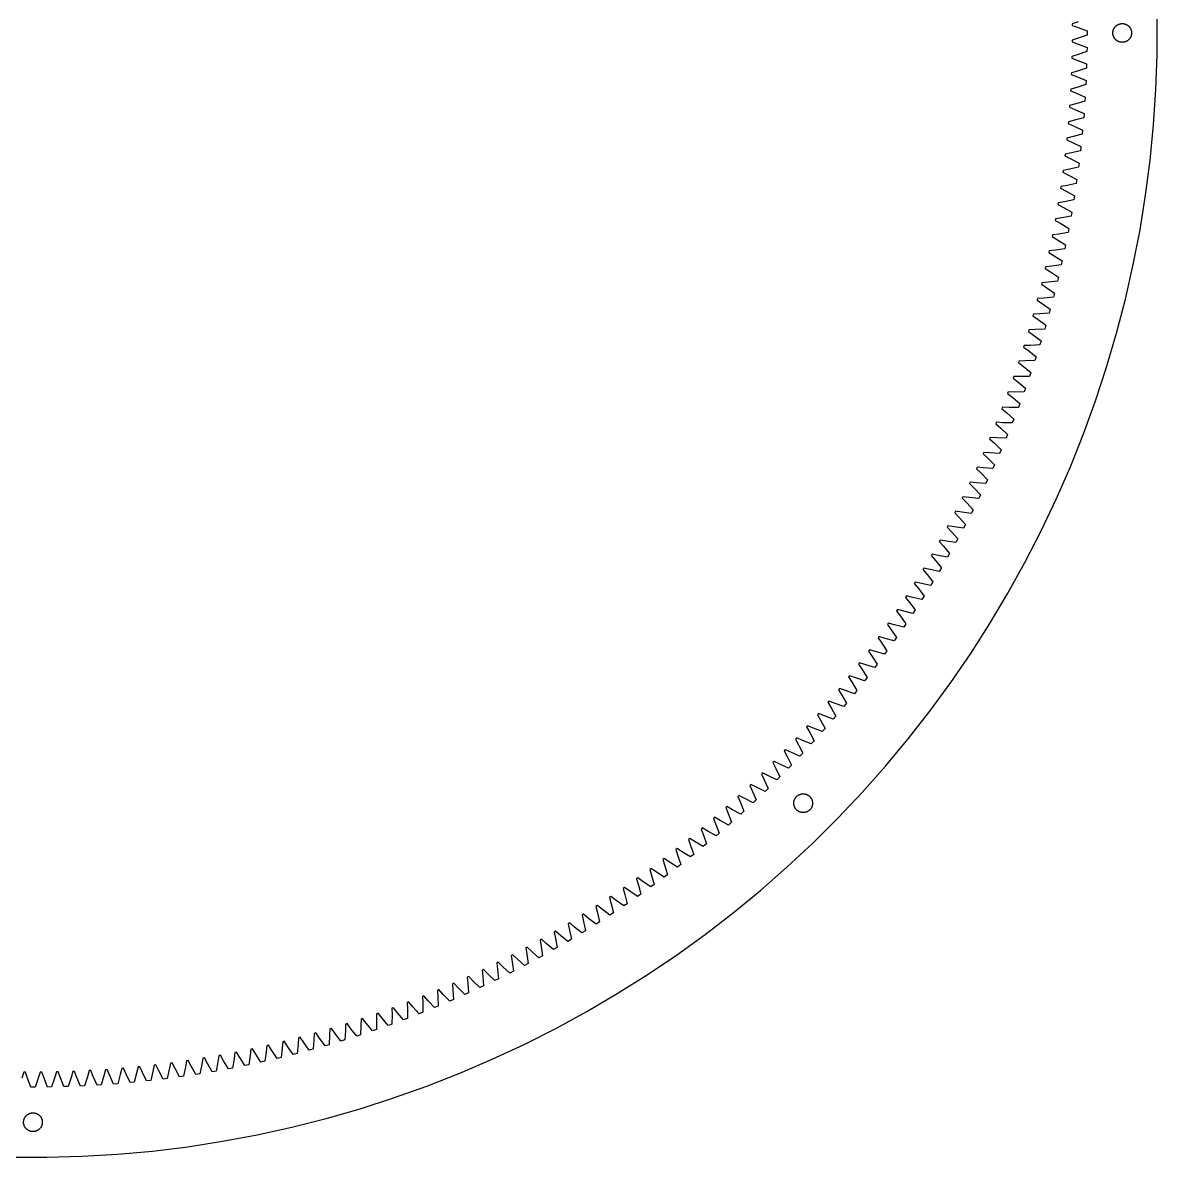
# Model space of a CAD drawing. Header units: metres. Extents: x -240 to 240, y -240 to 240.
# Drawn here: x -2.2 to 240, y -240 to 2.2 of the extents above; entities that cross this region are included whole.
import ezdxf

# ---------------------------------------------------------------- set-up
doc = ezdxf.new("R2010")
doc.units = ezdxf.units.M

msp = doc.modelspace()

# ---------------------------------------------------------------- linework, layer by layer
for p, q in [((239.961, -4.56647), (239.986, 2.97313)), ((221.817, 1.91997), (221.816, 1.56572)), ((221.816, 1.56572), (223.119, 1.12784)), ((223.109, 2.37686), (221.817, 1.91997)), ((223.119, 1.12784), (225.004, 0.439728)), ((225.004, 0.439728), (225.004, -0.439743)), ((230.5, 0), (230.501, 0.06282)), ((230.501, -0.06282), (230.5, 0)), ((230.501, 0.06282), (230.504, 0.12558)), ((230.504, 0.12558), (230.509, 0.188202)), ((230.509, 0.188202), (230.516, 0.250656)), ((230.516, 0.250656), (230.525, 0.312866)), ((230.525, 0.312866), (230.535, 0.374756)), ((230.535, 0.374756), (230.548, 0.436279)), ((230.548, 0.436279), (230.563, 0.497375)), ((230.563, 0.497375), (230.579, 0.557968)), ((230.579, 0.557968), (230.598, 0.618027)), ((230.598, 0.618027), (230.618, 0.677475)), ((230.618, 0.677475), (230.64, 0.736237)), ((230.64, 0.736237), (230.664, 0.794281)), ((230.664, 0.794281), (230.69, 0.851547)), ((230.69, 0.851547), (230.718, 0.907974)), ((230.718, 0.907974), (230.747, 0.963501)), ((230.747, 0.963501), (230.779, 1.01808)), ((230.779, 1.01808), (230.811, 1.07164)), ((230.811, 1.07164), (230.846, 1.12416)), ((230.846, 1.12416), (230.882, 1.17557)), ((230.882, 1.17557), (230.92, 1.2258)), ((230.92, 1.2258), (230.959, 1.27484)), ((230.959, 1.27484), (231, 1.32262)), ((231, 1.32262), (231.042, 1.36908)), ((231.042, 1.36908), (231.086, 1.4142)), ((231.086, 1.4142), (231.131, 1.45793)), ((231.131, 1.45793), (231.177, 1.50021)), ((231.177, 1.50021), (231.225, 1.54102)), ((231.225, 1.54102), (231.274, 1.58031)), ((231.274, 1.58031), (231.324, 1.61803)), ((231.324, 1.61803), (231.376, 1.65416)), ((231.376, 1.65416), (231.428, 1.68864)), ((231.428, 1.68864), (231.482, 1.72148)), ((231.482, 1.72148), (231.536, 1.75261)), ((231.536, 1.75261), (231.592, 1.78201)), ((231.592, 1.78201), (231.648, 1.80965)), ((231.648, 1.80965), (231.706, 1.83549)), ((231.706, 1.83549), (231.764, 1.85954)), ((231.764, 1.85954), (231.823, 1.88176)), ((231.823, 1.88176), (231.882, 1.9021)), ((231.882, 1.9021), (231.942, 1.92058)), ((231.942, 1.92058), (232.003, 1.93716)), ((232.003, 1.93716), (232.064, 1.95183)), ((232.064, 1.95183), (232.125, 1.96457)), ((232.125, 1.96457), (232.187, 1.97537)), ((232.187, 1.97537), (232.249, 1.98422)), ((232.249, 1.98422), (232.312, 1.99112)), ((232.312, 1.99112), (232.374, 1.99605)), ((232.374, 1.99605), (232.437, 1.99901)), ((232.437, 1.99901), (232.5, 2)), ((232.5, 2), (232.563, 1.99901)), ((232.563, 1.99901), (232.626, 1.99605)), ((232.626, 1.99605), (232.688, 1.99112)), ((232.688, 1.99112), (232.751, 1.98422)), ((232.751, 1.98422), (232.813, 1.97537)), ((232.813, 1.97537), (232.875, 1.96457)), ((232.875, 1.96457), (232.936, 1.95183)), ((232.936, 1.95183), (232.997, 1.93716)), ((232.997, 1.93716), (233.058, 1.92058)), ((233.058, 1.92058), (233.118, 1.9021)), ((233.118, 1.9021), (233.177, 1.88176)), ((233.177, 1.88176), (233.236, 1.85954)), ((233.236, 1.85954), (233.294, 1.83549)), ((233.294, 1.83549), (233.352, 1.80965)), ((233.352, 1.80965), (233.408, 1.78201)), ((233.408, 1.78201), (233.464, 1.75261)), ((233.464, 1.75261), (233.518, 1.72148)), ((233.518, 1.72148), (233.572, 1.68864)), ((233.572, 1.68864), (233.624, 1.65416)), ((233.624, 1.65416), (233.676, 1.61803)), ((233.676, 1.61803), (233.726, 1.58031)), ((233.726, 1.58031), (233.775, 1.54102)), ((233.775, 1.54102), (233.823, 1.50021)), ((233.823, 1.50021), (233.869, 1.45793)), ((233.869, 1.45793), (233.914, 1.4142)), ((233.914, 1.4142), (233.958, 1.36908)), ((233.958, 1.36908), (234, 1.32262)), ((234, 1.32262), (234.041, 1.27484)), ((234.041, 1.27484), (234.08, 1.2258)), ((234.08, 1.2258), (234.118, 1.17557)), ((234.118, 1.17557), (234.154, 1.12416)), ((234.154, 1.12416), (234.189, 1.07164)), ((234.189, 1.07164), (234.221, 1.01808)), ((234.221, 1.01808), (234.253, 0.963501)), ((234.253, 0.963501), (234.282, 0.907974)), ((234.282, 0.907974), (234.31, 0.851547)), ((234.31, 0.851547), (234.336, 0.794281)), ((234.336, 0.794281), (234.36, 0.736237)), ((234.36, 0.736237), (234.382, 0.677475)), ((234.382, 0.677475), (234.402, 0.618027)), ((234.402, 0.618027), (234.421, 0.557968)), ((234.421, 0.557968), (234.437, 0.497375)), ((234.437, 0.497375), (234.452, 0.436279)), ((234.452, 0.436279), (234.465, 0.374756)), ((234.465, 0.374756), (234.475, 0.312866)), ((234.475, 0.312866), (234.484, 0.250656)), ((234.484, 0.250656), (234.491, 0.188202)), ((234.491, 0.188202), (234.496, 0.12558)), ((234.496, 0.12558), (234.499, 0.06282)), ((234.499, 0.06282), (234.5, 0)), ((234.5, 0), (234.499, -0.06282)), ((221.806, -1.56923), (221.804, -1.9155)), ((221.804, -1.9155), (223.109, -2.37689)), ((223.119, -1.12785), (221.806, -1.56923)), ((223.109, -2.37689), (224.984, -3.09454)), ((225.004, -0.439743), (223.119, -1.12785)), ((230.504, -0.12558), (230.501, -0.06282)), ((230.509, -0.188202), (230.504, -0.12558)), ((230.516, -0.250656), (230.509, -0.188202)), ((230.525, -0.312866), (230.516, -0.250656)), ((230.535, -0.374756), (230.525, -0.312866)), ((230.548, -0.436279), (230.535, -0.374756)), ((230.563, -0.497375), (230.548, -0.436279)), ((230.579, -0.557968), (230.563, -0.497375)), ((230.598, -0.618027), (230.579, -0.557968)), ((230.618, -0.677475), (230.598, -0.618027)), ((230.64, -0.736237), (230.618, -0.677475)), ((230.664, -0.794281), (230.64, -0.736237)), ((230.69, -0.851547), (230.664, -0.794281)), ((230.718, -0.907974), (230.69, -0.851547)), ((230.747, -0.963501), (230.718, -0.907974)), ((230.779, -1.01808), (230.747, -0.963501)), ((230.811, -1.07164), (230.779, -1.01808)), ((230.846, -1.12416), (230.811, -1.07164)), ((230.882, -1.17557), (230.846, -1.12416)), ((230.92, -1.2258), (230.882, -1.17557)), ((230.959, -1.27484), (230.92, -1.2258)), ((231, -1.32262), (230.959, -1.27484)), ((231.042, -1.36908), (231, -1.32262)), ((231.086, -1.4142), (231.042, -1.36908)), ((231.131, -1.45793), (231.086, -1.4142)), ((231.177, -1.50021), (231.131, -1.45793)), ((231.225, -1.54102), (231.177, -1.50021)), ((231.274, -1.58031), (231.225, -1.54102)), ((231.324, -1.61803), (231.274, -1.58031)), ((231.376, -1.65416), (231.324, -1.61803)), ((231.428, -1.68864), (231.376, -1.65416)), ((231.482, -1.72148), (231.428, -1.68864)), ((231.536, -1.75261), (231.482, -1.72148)), ((231.592, -1.78201), (231.536, -1.75261)), ((231.648, -1.80965), (231.592, -1.78201)), ((231.706, -1.83549), (231.648, -1.80965)), ((231.764, -1.85954), (231.706, -1.83549)), ((231.823, -1.88176), (231.764, -1.85954)), ((231.882, -1.9021), (231.823, -1.88176)), ((231.942, -1.92058), (231.882, -1.9021)), ((232.003, -1.93716), (231.942, -1.92058)), ((232.064, -1.95183), (232.003, -1.93716)), ((232.125, -1.96457), (232.064, -1.95183)), ((232.187, -1.97537), (232.125, -1.96457)), ((232.249, -1.98422), (232.187, -1.97537)), ((232.312, -1.99112), (232.249, -1.98422)), ((232.374, -1.99605), (232.312, -1.99112)), ((232.437, -1.99901), (232.374, -1.99605)), ((232.5, -2), (232.437, -1.99901)), ((232.563, -1.99901), (232.5, -2)), ((232.626, -1.99605), (232.563, -1.99901)), ((232.688, -1.99112), (232.626, -1.99605)), ((232.751, -1.98422), (232.688, -1.99112)), ((232.813, -1.97537), (232.751, -1.98422)), ((232.875, -1.96457), (232.813, -1.97537)), ((232.936, -1.95183), (232.875, -1.96457)), ((232.997, -1.93716), (232.936, -1.95183)), ((233.058, -1.92058), (232.997, -1.93716)), ((233.118, -1.9021), (233.058, -1.92058)), ((233.177, -1.88176), (233.118, -1.9021)), ((233.236, -1.85954), (233.177, -1.88176)), ((233.294, -1.83549), (233.236, -1.85954)), ((233.352, -1.80965), (233.294, -1.83549)), ((233.408, -1.78201), (233.352, -1.80965)), ((233.464, -1.75261), (233.408, -1.78201)), ((233.518, -1.72148), (233.464, -1.75261)), ((233.572, -1.68864), (233.518, -1.72148)), ((233.624, -1.65416), (233.572, -1.68864)), ((233.676, -1.61803), (233.624, -1.65416)), ((233.726, -1.58031), (233.676, -1.61803)), ((233.775, -1.54102), (233.726, -1.58031)), ((233.823, -1.50021), (233.775, -1.54102)), ((233.869, -1.45793), (233.823, -1.50021)), ((233.914, -1.4142), (233.869, -1.45793)), ((233.958, -1.36908), (233.914, -1.4142)), ((234, -1.32262), (233.958, -1.36908)), ((234.041, -1.27484), (234, -1.32262)), ((234.08, -1.2258), (234.041, -1.27484)), ((234.118, -1.17557), (234.08, -1.2258)), ((234.154, -1.12416), (234.118, -1.17557)), ((234.189, -1.07164), (234.154, -1.12416)), ((234.221, -1.01808), (234.189, -1.07164)), ((234.253, -0.963501), (234.221, -1.01808)), ((234.282, -0.907974), (234.253, -0.963501)), ((234.31, -0.851547), (234.282, -0.907974)), ((234.336, -0.794281), (234.31, -0.851547)), ((234.36, -0.736237), (234.336, -0.794281)), ((234.382, -0.677475), (234.36, -0.736237)), ((234.402, -0.618027), (234.382, -0.677475)), ((234.421, -0.557968), (234.402, -0.618027)), ((234.437, -0.497375), (234.421, -0.557968)), ((234.452, -0.436279), (234.437, -0.497375)), ((234.465, -0.374756), (234.452, -0.436279)), ((234.475, -0.312866), (234.465, -0.374756)), ((234.484, -0.250656), (234.475, -0.312866)), ((234.491, -0.188202), (234.484, -0.250656)), ((234.496, -0.12558), (234.491, -0.188202)), ((234.499, -0.06282), (234.496, -0.12558)), ((223.074, -4.63231), (221.768, -5.04842)), ((224.97, -3.97391), (223.074, -4.63231)), ((224.984, -3.09454), (224.97, -3.97391)), ((239.7, -12.1016), (239.961, -4.56647)), ((221.768, -5.04842), (221.756, -5.40245)), ((221.756, -5.40245), (223.044, -5.88103)), ((223.044, -5.88103), (224.907, -6.62804)), ((224.907, -6.62804), (224.88, -7.50708)), ((221.647, -8.53554), (221.635, -8.88158)), ((221.635, -8.88158), (222.924, -9.38373)), ((222.973, -8.13562), (221.647, -8.53554)), ((222.924, -9.38373), (224.775, -10.1599)), ((224.88, -7.50708), (222.973, -8.13562)), ((221.5, -12.0118), (221.477, -12.3653)), ((222.818, -11.6369), (221.5, -12.0118)), ((224.734, -11.0384), (222.818, -11.6369)), ((224.775, -10.1599), (224.734, -11.0384)), ((239.201, -19.6248), (239.7, -12.1016)), ((221.477, -12.3653), (222.749, -12.8841)), ((222.749, -12.8841), (224.588, -13.6893)), ((224.588, -13.6893), (224.533, -14.567)), ((221.269, -15.4934), (221.247, -15.8389)), ((221.247, -15.8389), (222.52, -16.3813)), ((222.608, -15.1354), (221.269, -15.4934)), ((222.52, -16.3813), (224.345, -17.2153)), ((224.533, -14.567), (222.608, -15.1354)), ((221.013, -18.9634), (220.979, -19.3159)), ((220.979, -19.3159), (222.235, -19.8745)), ((222.343, -18.6301), (221.013, -18.9634)), ((224.276, -18.092), (222.343, -18.6301)), ((224.345, -17.2153), (224.276, -18.092)), ((223.965, -21.6126), (222.023, -22.1202)), ((222.235, -19.8745), (224.047, -20.737)), ((224.047, -20.737), (223.965, -21.6126)), ((238.467, -27.1286), (239.201, -19.6248)), ((220.674, -22.436), (220.64, -22.7806)), ((220.64, -22.7806), (221.895, -23.3628)), ((222.023, -22.1202), (220.674, -22.436)), ((221.895, -23.3628), (223.694, -24.2536)), ((220.309, -25.8962), (220.263, -26.2475)), ((220.263, -26.2475), (221.501, -26.8452)), ((221.648, -25.6048), (220.309, -25.8962)), ((223.597, -25.1278), (221.648, -25.6048)), ((223.694, -24.2536), (223.597, -25.1278)), ((223.175, -28.6368), (221.218, -29.0832)), ((221.501, -26.8452), (223.285, -27.7643)), ((223.285, -27.7643), (223.175, -28.6368)), ((237.497, -34.6056), (238.467, -27.1286)), ((219.86, -29.3565), (219.815, -29.6998)), ((219.815, -29.6998), (221.052, -30.3211)), ((221.218, -29.0832), (219.86, -29.3565)), ((221.052, -30.3211), (222.822, -31.2681)), ((222.822, -31.2681), (222.698, -32.1388)), ((219.387, -32.8035), (219.33, -33.1532)), ((219.33, -33.1532), (220.548, -33.7895)), ((220.734, -32.5543), (219.387, -32.8035)), ((220.548, -33.7895), (222.303, -34.7641)), ((222.698, -32.1388), (220.734, -32.5543)), ((218.829, -36.248), (218.774, -36.5898)), ((220.195, -36.0174), (218.829, -36.248)), ((222.166, -35.6328), (220.195, -36.0174)), ((222.303, -34.7641), (222.166, -35.6328)), ((236.293, -42.0485), (237.497, -34.6056)), ((218.774, -36.5898), (219.99, -37.2496)), ((219.99, -37.2496), (221.73, -38.2516)), ((221.73, -38.2516), (221.578, -39.118)), ((218.248, -39.6784), (218.18, -40.0262)), ((218.18, -40.0262), (219.378, -40.7004)), ((219.603, -39.4717), (218.248, -39.6784)), ((219.378, -40.7004), (221.101, -41.7297)), ((221.578, -39.118), (219.603, -39.4717)), ((217.583, -43.1037), (217.517, -43.4436)), ((217.517, -43.4436), (218.712, -44.1413)), ((218.956, -42.9162), (217.583, -43.1037)), ((220.937, -42.5936), (218.956, -42.9162)), ((221.101, -41.7297), (220.937, -42.5936)), ((234.855, -49.4499), (236.293, -42.0485)), ((218.712, -44.1413), (220.419, -45.1974)), ((220.419, -45.1974), (220.24, -46.0586)), ((216.894, -46.5142), (216.816, -46.8596)), ((216.816, -46.8596), (217.992, -47.5712)), ((218.254, -46.3501), (216.894, -46.5142)), ((217.992, -47.5712), (219.682, -48.654)), ((220.24, -46.0586), (218.254, -46.3501)), ((216.122, -49.9168), (216.045, -50.2545)), ((216.045, -50.2545), (217.217, -50.9894)), ((217.499, -49.7726), (216.122, -49.9168)), ((219.49, -49.5123), (217.499, -49.7726)), ((219.682, -48.654), (219.49, -49.5123)), ((233.186, -56.8024), (234.855, -49.4499)), ((216.691, -53.1828), (215.326, -53.304)), ((218.685, -52.9538), (216.691, -53.1828)), ((217.217, -50.9894), (218.89, -52.0987)), ((218.89, -52.0987), (218.685, -52.9538)), ((215.326, -53.304), (215.237, -53.6469)), ((215.237, -53.6469), (216.39, -54.395)), ((216.39, -54.395), (218.045, -55.5304)), ((218.045, -55.5304), (217.826, -56.3823)), ((214.447, -56.6808), (214.36, -57.0158)), ((214.36, -57.0158), (215.509, -57.7872)), ((215.829, -56.5798), (214.447, -56.6808)), ((215.509, -57.7872), (217.146, -58.9485)), ((217.826, -56.3823), (215.829, -56.5798)), ((231.287, -64.099), (233.186, -56.8024)), ((213.545, -60.0413), (213.445, -60.3811)), ((213.445, -60.3811), (214.574, -61.1651)), ((214.913, -59.9629), (213.545, -60.0413)), ((216.914, -59.7968), (214.913, -59.9629)), ((217.146, -58.9485), (216.914, -59.7968)), ((214.574, -61.1651), (216.193, -62.352)), ((216.193, -62.352), (215.948, -63.1965)), ((212.561, -63.3887), (212.463, -63.7209)), ((212.463, -63.7209), (213.587, -64.528)), ((213.945, -63.3313), (212.561, -63.3887)), ((213.587, -64.528), (215.187, -65.7401)), ((215.948, -63.1965), (213.945, -63.3313)), ((229.159, -71.3323), (231.287, -64.099)), ((211.554, -66.7193), (211.443, -67.0558)), ((211.443, -67.0558), (212.547, -67.8749)), ((212.924, -66.6839), (211.554, -66.7193)), ((214.928, -66.5807), (212.924, -66.6839)), ((215.187, -65.7401), (214.928, -66.5807)), ((210.465, -70.0341), (210.357, -70.3631)), ((211.85, -70.0202), (210.465, -70.0341)), ((213.856, -69.9484), (211.85, -70.0202)), ((212.547, -67.8749), (214.128, -69.112)), ((214.128, -69.112), (213.856, -69.9484)), ((210.357, -70.3631), (211.455, -71.205)), ((211.455, -71.205), (213.016, -72.4668)), ((213.016, -72.4668), (212.731, -73.2989)), ((226.806, -78.4951), (229.159, -71.3323)), ((209.354, -73.3314), (209.233, -73.6643)), ((209.233, -73.6643), (210.31, -74.5177)), ((210.724, -73.3391), (209.354, -73.3314)), ((210.31, -74.5177), (211.851, -75.8038)), ((212.731, -73.2989), (210.724, -73.3391)), ((208.161, -76.6104), (208.043, -76.9358)), ((208.043, -76.9358), (209.114, -77.8119)), ((209.546, -76.64), (208.161, -76.6104)), ((211.553, -76.6313), (209.546, -76.64)), ((211.851, -75.8038), (211.553, -76.6313)), ((206.947, -79.8712), (206.816, -80.2001)), ((208.317, -79.922), (206.947, -79.8712)), ((209.114, -77.8119), (210.635, -79.1221)), ((210.635, -79.1221), (210.324, -79.9448)), ((224.228, -85.5805), (226.806, -78.4951)), ((206.816, -80.2001), (207.866, -81.0869)), ((207.866, -81.0869), (209.366, -82.4208)), ((210.324, -79.9448), (208.317, -79.922)), ((205.652, -83.1111), (205.523, -83.4326)), ((205.523, -83.4326), (206.567, -84.3419)), ((207.036, -83.1842), (205.652, -83.1111)), ((206.567, -84.3419), (208.045, -85.6992)), ((209.042, -83.2385), (207.036, -83.1842)), ((209.366, -82.4208), (209.042, -83.2385)), ((204.336, -86.3322), (204.195, -86.6568)), ((204.195, -86.6568), (205.216, -87.5761)), ((205.703, -86.4259), (204.336, -86.3322)), ((207.709, -86.5117), (205.703, -86.4259)), ((208.045, -85.6992), (207.709, -86.5117)), ((221.43, -92.5815), (224.228, -85.5805)), ((202.94, -89.5298), (202.801, -89.8471)), ((204.32, -89.6463), (202.94, -89.5298)), ((205.216, -87.5761), (206.674, -88.9565)), ((206.674, -88.9565), (206.324, -89.7636)), ((202.801, -89.8471), (203.815, -90.7887)), ((203.815, -90.7887), (205.251, -92.1918)), ((206.324, -89.7636), (204.32, -89.6463)), ((201.524, -92.7079), (201.372, -93.028)), ((201.372, -93.028), (202.364, -93.9789)), ((202.887, -92.8445), (201.524, -92.7079)), ((202.364, -93.9789), (203.777, -95.4044)), ((204.889, -92.9933), (202.887, -92.8445)), ((205.251, -92.1918), (204.889, -92.9933)), ((218.412, -99.4911), (221.43, -92.5815)), ((200.028, -95.8601), (199.879, -96.1729)), ((199.879, -96.1729), (200.863, -97.1459)), ((201.404, -96.0199), (200.028, -95.8601)), ((203.403, -96.2001), (201.404, -96.0199)), ((203.777, -95.4044), (203.403, -96.2001)), ((198.512, -98.9922), (198.35, -99.3073)), ((199.871, -99.1716), (198.512, -98.9922)), ((201.867, -99.3832), (199.871, -99.1716)), ((200.863, -97.1459), (202.254, -98.5934)), ((202.254, -98.5934), (201.867, -99.3832)), ((198.35, -99.3073), (199.312, -100.289)), ((199.312, -100.289), (200.68, -101.758)), ((215.179, -106.302), (218.412, -99.4911)), ((196.918, -102.096), (196.76, -102.404)), ((196.76, -102.404), (197.713, -103.407)), ((198.288, -102.299), (196.918, -102.096)), ((197.713, -103.407), (199.057, -104.898)), ((200.281, -102.542), (198.288, -102.299)), ((200.68, -101.758), (200.281, -102.542)), ((195.305, -105.179), (195.133, -105.489)), ((195.133, -105.489), (196.064, -106.5)), ((196.657, -105.401), (195.305, -105.179)), ((196.064, -106.5), (197.385, -108.011)), ((198.645, -105.675), (196.657, -105.401)), ((199.057, -104.898), (198.645, -105.675)), ((211.734, -113.009), (215.179, -106.302)), ((193.614, -108.231), (193.446, -108.534)), ((193.446, -108.534), (194.367, -109.567)), ((194.977, -108.477), (193.614, -108.231)), ((196.961, -108.782), (194.977, -108.477)), ((197.385, -108.011), (196.961, -108.782)), ((191.905, -111.262), (191.723, -111.566)), ((193.249, -111.526), (191.905, -111.262)), ((194.367, -109.567), (195.664, -111.098)), ((195.664, -111.098), (195.228, -111.862)), ((191.723, -111.566), (192.622, -112.606)), ((192.622, -112.606), (193.895, -114.158)), ((195.228, -111.862), (193.249, -111.526)), ((208.08, -119.604), (211.734, -113.009)), ((190.119, -114.259), (189.941, -114.556)), ((189.941, -114.556), (190.829, -115.618)), ((191.474, -114.548), (190.119, -114.259)), ((190.829, -115.618), (192.078, -117.19)), ((193.447, -114.915), (191.474, -114.548)), ((193.895, -114.158), (193.447, -114.915)), ((188.315, -117.235), (188.124, -117.533)), ((188.124, -117.533), (188.99, -118.601)), ((189.651, -117.541), (188.315, -117.235)), ((188.99, -118.601), (190.213, -120.192)), ((191.618, -117.939), (189.651, -117.541)), ((192.078, -117.19), (191.618, -117.939)), ((186.436, -120.174), (186.249, -120.466)), ((186.249, -120.466), (187.104, -121.555)), ((187.781, -120.505), (186.436, -120.174)), ((189.742, -120.935), (187.781, -120.505)), ((190.213, -120.192), (189.742, -120.935)), ((204.22, -126.081), (208.08, -119.604)), ((184.54, -123.092), (184.34, -123.384)), ((184.34, -123.384), (185.171, -124.479)), ((185.865, -123.44), (184.54, -123.092)), ((187.819, -123.9), (185.865, -123.44)), ((187.104, -121.555), (188.302, -123.165)), ((188.302, -123.165), (187.819, -123.9)), ((185.171, -124.479), (186.344, -126.108)), ((182.569, -125.971), (182.374, -126.257)), ((182.374, -126.257), (183.193, -127.372)), ((183.903, -126.344), (182.569, -125.971)), ((183.193, -127.372), (184.34, -129.019)), ((185.85, -126.835), (183.903, -126.344)), ((186.344, -126.108), (185.85, -126.835)), ((200.159, -132.433), (204.22, -126.081)), ((180.582, -128.828), (180.373, -129.113)), ((180.373, -129.113), (181.17, -130.234)), ((181.896, -129.217), (180.582, -128.828)), ((181.17, -130.234), (182.291, -131.899)), ((183.835, -129.739), (181.896, -129.217)), ((184.34, -129.019), (183.835, -129.739)), ((178.522, -131.644), (178.318, -131.923)), ((178.318, -131.923), (179.102, -133.063)), ((179.844, -132.058), (178.522, -131.644)), ((179.102, -133.063), (180.197, -134.746)), ((181.774, -132.61), (179.844, -132.058)), ((182.291, -131.899), (181.774, -132.61)), ((195.901, -138.655), (200.159, -132.433)), ((176.447, -134.436), (176.229, -134.715)), ((176.229, -134.715), (176.99, -135.86)), ((177.748, -134.867), (176.447, -134.436)), ((179.669, -135.449), (177.748, -134.867)), ((180.197, -134.746), (179.669, -135.449)), ((174.299, -137.186), (174.086, -137.459)), ((174.086, -137.459), (174.834, -138.623)), ((175.607, -137.642), (174.299, -137.186)), ((177.519, -138.254), (175.607, -137.642)), ((176.99, -135.86), (178.058, -137.559)), ((178.058, -137.559), (177.519, -138.254)), ((172.137, -139.912), (171.91, -140.184)), ((171.91, -140.184), (172.635, -141.352)), ((173.424, -140.384), (172.137, -139.912)), ((175.325, -141.026), (173.424, -140.384)), ((174.834, -138.623), (175.875, -140.339)), ((175.875, -140.339), (175.325, -141.026)), ((191.449, -144.74), (195.901, -138.655)), ((169.904, -142.593), (169.682, -142.859)), ((169.682, -142.859), (170.393, -144.047)), ((171.197, -143.09), (169.904, -142.593)), ((172.635, -141.352), (173.649, -143.084)), ((167.657, -145.25), (167.422, -145.515)), ((168.928, -145.762), (167.657, -145.25)), ((170.393, -144.047), (171.38, -145.794)), ((173.089, -143.762), (171.197, -143.09)), ((173.649, -143.084), (173.089, -143.762)), ((186.808, -150.682), (191.449, -144.74)), ((167.422, -145.515), (168.11, -146.705)), ((168.11, -146.705), (169.069, -148.468)), ((170.809, -146.463), (168.928, -145.762)), ((171.38, -145.794), (170.809, -146.463)), ((165.341, -147.86), (165.111, -148.119)), ((165.111, -148.119), (165.785, -149.328)), ((166.618, -148.397), (165.341, -147.86)), ((165.785, -149.328), (166.716, -151.106)), ((168.488, -149.128), (166.618, -148.397)), ((169.069, -148.468), (168.488, -149.128)), ((163.012, -150.445), (162.769, -150.702)), ((162.769, -150.702), (163.419, -151.913)), ((164.267, -150.996), (163.012, -150.445)), ((163.419, -151.913), (164.322, -153.706)), ((166.124, -151.756), (164.267, -150.996)), ((166.716, -151.106), (166.124, -151.756)), ((181.983, -156.476), (186.808, -150.682)), ((160.615, -152.98), (160.377, -153.232)), ((160.377, -153.232), (161.012, -154.461)), ((161.875, -153.558), (160.615, -152.98)), ((161.012, -154.461), (161.888, -156.268)), ((163.72, -154.347), (161.875, -153.558)), ((164.322, -153.706), (163.72, -154.347)), ((158.206, -155.491), (157.955, -155.74)), ((157.955, -155.74), (158.566, -156.971)), ((159.443, -156.081), (158.206, -155.491)), ((158.566, -156.971), (159.413, -158.791)), ((161.276, -156.899), (159.443, -156.081)), ((161.888, -156.268), (161.276, -156.899)), ((176.978, -162.115), (181.983, -156.476)), ((155.731, -157.95), (155.485, -158.194)), ((155.485, -158.194), (156.081, -159.443)), ((156.971, -158.566), (155.731, -157.95)), ((156.081, -159.443), (156.899, -161.276)), ((158.791, -159.413), (156.971, -158.566)), ((159.413, -158.791), (158.791, -159.413)), ((153.244, -160.383), (152.985, -160.625)), ((152.985, -160.625), (153.558, -161.875)), ((154.461, -161.012), (153.244, -160.383)), ((153.558, -161.875), (154.347, -163.72)), ((156.268, -161.888), (154.461, -161.012)), ((156.899, -161.276), (156.268, -161.888)), ((171.798, -167.594), (176.978, -162.115)), ((150.692, -162.764), (150.439, -163)), ((150.439, -163), (150.996, -164.267)), ((151.913, -163.419), (150.692, -162.764)), ((150.996, -164.267), (151.756, -166.124)), ((153.706, -164.322), (151.913, -163.419)), ((154.347, -163.72), (153.706, -164.322)), ((162.402, -164.402), (162.403, -164.34)), ((162.403, -164.465), (162.402, -164.402)), ((162.403, -164.34), (162.406, -164.277)), ((162.406, -164.528), (162.403, -164.465)), ((162.406, -164.277), (162.411, -164.214)), ((162.411, -164.591), (162.406, -164.528)), ((162.411, -164.214), (162.418, -164.152)), ((162.418, -164.653), (162.411, -164.591)), ((162.418, -164.152), (162.427, -164.089)), ((162.427, -164.715), (162.418, -164.653)), ((162.427, -164.089), (162.438, -164.028)), ((162.438, -164.028), (162.451, -163.966)), ((162.451, -163.966), (162.465, -163.905)), ((162.465, -163.905), (162.482, -163.844)), ((162.482, -163.844), (162.5, -163.784)), ((162.5, -163.784), (162.521, -163.725)), ((162.521, -163.725), (162.543, -163.666)), ((162.543, -163.666), (162.567, -163.608)), ((162.567, -163.608), (162.593, -163.551)), ((162.593, -163.551), (162.62, -163.494)), ((162.62, -163.494), (162.65, -163.439)), ((162.65, -163.439), (162.681, -163.384)), ((162.681, -163.384), (162.714, -163.331)), ((162.714, -163.331), (162.748, -163.278)), ((162.748, -163.278), (162.784, -163.227)), ((162.784, -163.227), (162.822, -163.177)), ((162.822, -163.177), (162.861, -163.127)), ((162.861, -163.127), (162.902, -163.08)), ((162.902, -163.08), (162.944, -163.033)), ((162.944, -163.033), (162.988, -162.988)), ((162.988, -162.988), (163.033, -162.944)), ((163.033, -162.944), (163.08, -162.902)), ((163.08, -162.902), (163.127, -162.861)), ((163.127, -162.861), (163.177, -162.822)), ((163.177, -162.822), (163.227, -162.784)), ((163.227, -162.784), (163.278, -162.748)), ((163.278, -162.748), (163.331, -162.714)), ((163.331, -162.714), (163.384, -162.681)), ((163.384, -162.681), (163.439, -162.65)), ((163.439, -162.65), (163.494, -162.62)), ((163.494, -162.62), (163.551, -162.593)), ((163.551, -162.593), (163.608, -162.567)), ((163.608, -162.567), (163.666, -162.543)), ((163.666, -162.543), (163.725, -162.521)), ((163.725, -162.521), (163.784, -162.5)), ((163.784, -162.5), (163.844, -162.482)), ((163.844, -162.482), (163.905, -162.465)), ((163.905, -162.465), (163.966, -162.451)), ((163.966, -162.451), (164.028, -162.438)), ((164.028, -162.438), (164.089, -162.427)), ((164.089, -162.427), (164.152, -162.418)), ((164.152, -162.418), (164.214, -162.411)), ((164.214, -162.411), (164.277, -162.406)), ((164.277, -162.406), (164.34, -162.403)), ((164.34, -162.403), (164.402, -162.402)), ((164.402, -162.402), (164.465, -162.403)), ((164.465, -162.403), (164.528, -162.406)), ((164.528, -162.406), (164.591, -162.411)), ((164.591, -162.411), (164.653, -162.418)), ((164.653, -162.418), (164.715, -162.427)), ((164.715, -162.427), (164.777, -162.438)), ((164.777, -162.438), (164.839, -162.451)), ((164.839, -162.451), (164.9, -162.465)), ((164.9, -162.465), (164.96, -162.482)), ((164.96, -162.482), (165.02, -162.5)), ((165.02, -162.5), (165.08, -162.521)), ((165.08, -162.521), (165.139, -162.543)), ((165.139, -162.543), (165.197, -162.567)), ((165.197, -162.567), (165.254, -162.593)), ((165.254, -162.593), (165.31, -162.62)), ((165.31, -162.62), (165.366, -162.65)), ((165.366, -162.65), (165.42, -162.681)), ((165.42, -162.681), (165.474, -162.714)), ((165.474, -162.714), (165.526, -162.748)), ((165.526, -162.748), (165.578, -162.784)), ((165.578, -162.784), (165.628, -162.822)), ((165.628, -162.822), (165.677, -162.861)), ((165.677, -162.861), (165.725, -162.902)), ((165.725, -162.902), (165.771, -162.944)), ((165.771, -162.944), (165.817, -162.988)), ((165.817, -162.988), (165.86, -163.033)), ((165.86, -163.033), (165.903, -163.08)), ((165.903, -163.08), (165.943, -163.127)), ((165.943, -163.127), (165.983, -163.177)), ((165.983, -163.177), (166.02, -163.227)), ((166.02, -163.227), (166.056, -163.278)), ((166.056, -163.278), (166.091, -163.331)), ((166.091, -163.331), (166.124, -163.384)), ((166.124, -163.384), (166.155, -163.439)), ((166.155, -163.439), (166.184, -163.494)), ((166.184, -163.494), (166.212, -163.551)), ((166.212, -163.551), (166.238, -163.608)), ((166.238, -163.608), (166.262, -163.666)), ((166.262, -163.666), (166.284, -163.725)), ((166.284, -163.725), (166.304, -163.784)), ((166.304, -163.784), (166.323, -163.844)), ((166.323, -163.844), (166.339, -163.905)), ((166.339, -163.905), (166.354, -163.966)), ((166.354, -163.966), (166.367, -164.028)), ((166.367, -164.028), (166.378, -164.089)), ((166.378, -164.089), (166.387, -164.152)), ((166.387, -164.653), (166.378, -164.715)), ((166.387, -164.152), (166.393, -164.214)), ((166.393, -164.591), (166.387, -164.653)), ((166.393, -164.214), (166.398, -164.277)), ((166.398, -164.528), (166.393, -164.591)), ((166.398, -164.277), (166.401, -164.34)), ((166.401, -164.465), (166.398, -164.528)), ((166.401, -164.34), (166.402, -164.402)), ((166.402, -164.402), (166.401, -164.465)), ((148.131, -165.118), (147.864, -165.351)), ((147.864, -165.351), (148.397, -166.618)), ((149.328, -165.785), (148.131, -165.118)), ((148.397, -166.618), (149.128, -168.488)), ((151.106, -166.716), (149.328, -165.785)), ((151.756, -166.124), (151.106, -166.716)), ((162.438, -164.777), (162.427, -164.715)), ((162.451, -164.839), (162.438, -164.777)), ((162.465, -164.9), (162.451, -164.839)), ((162.482, -164.96), (162.465, -164.9)), ((162.5, -165.02), (162.482, -164.96)), ((162.521, -165.08), (162.5, -165.02)), ((162.543, -165.139), (162.521, -165.08)), ((162.567, -165.197), (162.543, -165.139)), ((162.593, -165.254), (162.567, -165.197)), ((162.62, -165.31), (162.593, -165.254)), ((162.65, -165.366), (162.62, -165.31)), ((162.681, -165.42), (162.65, -165.366)), ((162.714, -165.474), (162.681, -165.42)), ((162.748, -165.526), (162.714, -165.474)), ((162.784, -165.578), (162.748, -165.526)), ((162.822, -165.628), (162.784, -165.578)), ((162.861, -165.677), (162.822, -165.628)), ((162.902, -165.725), (162.861, -165.677)), ((162.944, -165.771), (162.902, -165.725)), ((162.988, -165.817), (162.944, -165.771)), ((163.033, -165.86), (162.988, -165.817)), ((163.08, -165.903), (163.033, -165.86)), ((163.127, -165.943), (163.08, -165.903)), ((163.177, -165.983), (163.127, -165.943)), ((163.227, -166.02), (163.177, -165.983)), ((163.278, -166.056), (163.227, -166.02)), ((163.331, -166.091), (163.278, -166.056)), ((163.384, -166.124), (163.331, -166.091)), ((163.439, -166.155), (163.384, -166.124)), ((163.494, -166.184), (163.439, -166.155)), ((163.551, -166.212), (163.494, -166.184)), ((163.608, -166.238), (163.551, -166.212)), ((163.666, -166.262), (163.608, -166.238)), ((163.725, -166.284), (163.666, -166.262)), ((163.784, -166.304), (163.725, -166.284)), ((163.844, -166.323), (163.784, -166.304)), ((163.905, -166.339), (163.844, -166.323)), ((163.966, -166.354), (163.905, -166.339)), ((164.028, -166.367), (163.966, -166.354)), ((164.089, -166.378), (164.028, -166.367)), ((164.152, -166.387), (164.089, -166.378)), ((164.214, -166.393), (164.152, -166.387)), ((164.277, -166.398), (164.214, -166.393)), ((164.34, -166.401), (164.277, -166.398)), ((164.402, -166.402), (164.34, -166.401)), ((164.465, -166.401), (164.402, -166.402)), ((164.528, -166.398), (164.465, -166.401)), ((164.591, -166.393), (164.528, -166.398)), ((164.653, -166.387), (164.591, -166.393)), ((164.715, -166.378), (164.653, -166.387)), ((164.777, -166.367), (164.715, -166.378)), ((164.839, -166.354), (164.777, -166.367)), ((164.9, -166.339), (164.839, -166.354)), ((164.96, -166.323), (164.9, -166.339)), ((165.02, -166.304), (164.96, -166.323)), ((165.08, -166.284), (165.02, -166.304)), ((165.139, -166.262), (165.08, -166.284)), ((165.197, -166.238), (165.139, -166.262)), ((165.254, -166.212), (165.197, -166.238)), ((165.31, -166.184), (165.254, -166.212)), ((165.366, -166.155), (165.31, -166.184)), ((165.42, -166.124), (165.366, -166.155)), ((165.474, -166.091), (165.42, -166.124)), ((165.526, -166.056), (165.474, -166.091)), ((165.578, -166.02), (165.526, -166.056)), ((165.628, -165.983), (165.578, -166.02)), ((165.677, -165.943), (165.628, -165.983)), ((165.725, -165.903), (165.677, -165.943)), ((165.771, -165.86), (165.725, -165.903)), ((165.817, -165.817), (165.771, -165.86)), ((165.86, -165.771), (165.817, -165.817)), ((165.903, -165.725), (165.86, -165.771)), ((165.943, -165.677), (165.903, -165.725)), ((165.983, -165.628), (165.943, -165.677)), ((166.02, -165.578), (165.983, -165.628)), ((166.056, -165.526), (166.02, -165.578)), ((166.091, -165.474), (166.056, -165.526)), ((166.124, -165.42), (166.091, -165.474)), ((166.155, -165.366), (166.124, -165.42)), ((166.184, -165.31), (166.155, -165.366)), ((166.212, -165.254), (166.184, -165.31)), ((166.238, -165.197), (166.212, -165.254)), ((166.262, -165.139), (166.238, -165.197)), ((166.284, -165.08), (166.262, -165.139)), ((166.304, -165.02), (166.284, -165.08)), ((166.323, -164.96), (166.304, -165.02)), ((166.339, -164.9), (166.323, -164.96)), ((166.354, -164.839), (166.339, -164.9)), ((166.367, -164.777), (166.354, -164.839)), ((166.378, -164.715), (166.367, -164.777)), ((145.506, -167.417), (145.245, -167.645)), ((145.245, -167.645), (145.762, -168.928)), ((146.705, -168.11), (145.506, -167.417)), ((145.762, -168.928), (146.463, -170.809)), ((148.468, -169.069), (146.705, -168.11)), ((149.128, -168.488), (148.468, -169.069)), ((166.449, -172.907), (171.798, -167.594)), ((140.175, -171.904), (139.908, -172.124)), ((141.352, -172.635), (140.175, -171.904)), ((142.871, -169.689), (142.597, -169.914)), ((142.597, -169.914), (143.09, -171.197)), ((144.047, -170.393), (142.871, -169.689)), ((143.09, -171.197), (143.762, -173.089)), ((145.794, -171.38), (144.047, -170.393)), ((146.463, -170.809), (145.794, -171.38)), ((137.47, -174.093), (137.19, -174.309)), ((137.19, -174.309), (137.642, -175.607)), ((138.623, -174.834), (137.47, -174.093)), ((139.908, -172.124), (140.384, -173.424)), ((140.384, -173.424), (141.026, -175.325)), ((143.084, -173.649), (141.352, -172.635)), ((143.762, -173.089), (143.084, -173.649)), ((160.936, -178.05), (166.449, -172.907)), ((134.706, -176.223), (134.432, -176.434)), ((134.432, -176.434), (134.867, -177.748)), ((135.86, -176.99), (134.706, -176.223)), ((137.642, -175.607), (138.254, -177.519)), ((140.339, -175.875), (138.623, -174.834)), ((141.026, -175.325), (140.339, -175.875)), ((131.934, -178.325), (131.647, -178.533)), ((131.647, -178.533), (132.058, -179.844)), ((133.063, -179.102), (131.934, -178.325)), ((134.746, -180.197), (133.063, -179.102)), ((134.867, -177.748), (135.449, -179.669)), ((137.559, -178.058), (135.86, -176.99)), ((138.254, -177.519), (137.559, -178.058)), ((155.264, -183.018), (160.936, -178.05)), ((129.105, -180.367), (128.824, -180.57)), ((128.824, -180.57), (129.217, -181.896)), ((130.234, -181.17), (129.105, -180.367)), ((131.899, -182.291), (130.234, -181.17)), ((132.058, -179.844), (132.61, -181.774)), ((135.449, -179.669), (134.746, -180.197)), ((126.268, -182.382), (125.974, -182.58)), ((125.974, -182.58), (126.344, -183.903)), ((127.372, -183.193), (126.268, -182.382)), ((126.344, -183.903), (126.835, -185.85)), ((129.019, -184.34), (127.372, -183.193)), ((129.739, -183.834), (129.019, -184.34)), ((129.217, -181.896), (129.739, -183.834)), ((132.61, -181.774), (131.899, -182.291)), ((149.439, -187.804), (155.264, -183.018)), ((120.477, -186.258), (120.177, -186.447)), ((120.177, -186.447), (120.505, -187.781)), ((121.555, -187.104), (120.477, -186.258)), ((123.375, -184.333), (123.088, -184.527)), ((123.088, -184.527), (123.44, -185.865)), ((124.479, -185.171), (123.375, -184.333)), ((123.44, -185.865), (123.9, -187.819)), ((126.108, -186.344), (124.479, -185.171)), ((126.835, -185.85), (126.108, -186.344)), ((117.524, -188.118), (117.231, -188.302)), ((117.231, -188.302), (117.541, -189.651)), ((118.601, -188.99), (117.524, -188.118)), ((120.505, -187.781), (120.935, -189.742)), ((123.165, -188.302), (121.555, -187.104)), ((123.9, -187.819), (123.165, -188.302)), ((143.466, -192.406), (149.439, -187.804)), ((114.567, -189.95), (114.261, -190.129)), ((114.261, -190.129), (114.548, -191.474)), ((115.618, -190.829), (114.567, -189.95)), ((117.19, -192.078), (115.618, -190.829)), ((117.541, -189.651), (117.939, -191.618)), ((120.192, -190.213), (118.601, -188.99)), ((120.935, -189.742), (120.192, -190.213)), ((108.544, -193.455), (108.233, -193.625)), ((108.233, -193.625), (108.477, -194.977)), ((109.566, -194.367), (108.544, -193.455)), ((111.558, -191.716), (111.259, -191.892)), ((111.259, -191.892), (111.526, -193.249)), ((111.526, -193.249), (111.862, -195.228)), ((112.606, -192.622), (111.558, -191.716)), ((114.158, -193.895), (112.606, -192.622)), ((114.915, -193.447), (114.158, -193.895)), ((114.548, -191.474), (114.915, -193.447)), ((117.939, -191.618), (117.19, -192.078)), ((137.351, -196.817), (143.466, -192.406)), ((105.481, -195.126), (105.177, -195.292)), ((105.177, -195.292), (105.401, -196.657)), ((106.5, -196.064), (105.481, -195.126)), ((108.011, -197.385), (106.5, -196.064)), ((108.477, -194.977), (108.782, -196.961)), ((111.098, -195.664), (109.566, -194.367)), ((111.862, -195.228), (111.098, -195.664)), ((99.2994, -198.343), (98.9904, -198.499)), ((98.9904, -198.499), (99.1716, -199.871)), ((100.289, -199.312), (99.2994, -198.343)), ((102.414, -196.769), (102.097, -196.929)), ((102.097, -196.929), (102.299, -198.288)), ((102.299, -198.288), (102.542, -200.281)), ((103.407, -197.713), (102.414, -196.769)), ((104.898, -199.057), (103.407, -197.713)), ((105.401, -196.657), (105.675, -198.645)), ((108.782, -196.961), (108.011, -197.385)), ((131.102, -201.034), (137.351, -196.817)), ((96.1824, -199.889), (95.8614, -200.038)), ((95.8614, -200.038), (96.0199, -201.404)), ((97.1459, -200.863), (96.1824, -199.889)), ((98.5934, -202.254), (97.1459, -200.863)), ((99.1716, -199.871), (99.3832, -201.867)), ((101.758, -200.68), (100.289, -199.312)), ((102.542, -200.281), (101.758, -200.68)), ((105.675, -198.645), (104.898, -199.057)), ((89.8563, -202.811), (89.5307, -202.951)), ((89.5307, -202.951), (89.6463, -204.32)), ((90.7887, -203.815), (89.8563, -202.811)), ((93.0203, -201.364), (92.7066, -201.51)), ((92.7066, -201.51), (92.8446, -202.887)), ((92.8446, -202.887), (92.9933, -204.889)), ((93.9789, -202.364), (93.0203, -201.364)), ((95.4043, -203.777), (93.9789, -202.364)), ((96.2001, -203.403), (95.4043, -203.777)), ((96.0199, -201.404), (96.2001, -203.403)), ((99.3832, -201.867), (98.5934, -202.254)), ((124.722, -205.053), (131.102, -201.034)), ((83.4415, -205.534), (83.1117, -205.663)), ((83.1117, -205.663), (83.1842, -207.036)), ((84.3419, -206.567), (83.4415, -205.534)), ((86.6494, -204.186), (86.3312, -204.323)), ((86.3312, -204.323), (86.4259, -205.703)), ((86.4259, -205.703), (86.5117, -207.709)), ((87.5761, -205.216), (86.6494, -204.186)), ((88.9565, -206.674), (87.5761, -205.216)), ((89.6463, -204.32), (89.7636, -206.324)), ((92.1918, -205.251), (90.7887, -203.815)), ((92.9933, -204.889), (92.1918, -205.251)), ((118.22, -208.869), (124.722, -205.053)), ((76.9444, -208.053), (76.6107, -208.172)), ((76.6107, -208.172), (76.64, -209.546)), ((77.8119, -209.114), (76.9444, -208.053)), ((80.1931, -206.807), (79.8707, -206.934)), ((79.8707, -206.934), (79.922, -208.317)), ((81.0869, -207.866), (80.1931, -206.807)), ((82.4208, -209.366), (81.0869, -207.866)), ((83.1842, -207.036), (83.2385, -209.042)), ((85.6992, -208.045), (84.3419, -206.567)), ((86.5117, -207.709), (85.6992, -208.045)), ((89.7636, -206.324), (88.9565, -206.674)), ((70.034, -210.476), (70.0202, -211.85)), ((70.3713, -210.367), (70.034, -210.476)), ((71.205, -211.455), (70.3713, -210.367)), ((73.6575, -209.224), (73.3313, -209.34)), ((73.3313, -209.34), (73.3391, -210.724)), ((74.5176, -210.31), (73.6575, -209.224)), ((75.8038, -211.851), (74.5176, -210.31)), ((76.64, -209.546), (76.6313, -211.553)), ((79.1221, -210.635), (77.8119, -209.114)), ((79.9447, -210.324), (79.1221, -210.635)), ((79.922, -208.317), (79.9447, -210.324)), ((83.2385, -209.042), (82.4208, -209.366)), ((111.601, -212.48), (118.22, -208.869)), ((63.3883, -212.572), (63.3312, -213.945)), ((63.7288, -212.474), (63.3883, -212.572)), ((64.528, -213.587), (63.7288, -212.474)), ((66.6839, -212.924), (66.5807, -214.928)), ((66.7196, -211.541), (66.6839, -212.924)), ((67.0493, -211.435), (66.7196, -211.541)), ((67.8749, -212.547), (67.0493, -211.435)), ((69.112, -214.128), (67.8749, -212.547)), ((70.0202, -211.85), (69.9484, -213.856)), ((72.4668, -213.016), (71.205, -211.455)), ((73.2989, -212.731), (72.4668, -213.016)), ((73.3391, -210.724), (73.2989, -212.731)), ((76.6313, -211.553), (75.8038, -211.851)), ((104.871, -215.88), (111.601, -212.48)), ((53.3052, -215.312), (53.1827, -216.691)), ((53.6409, -215.227), (53.3052, -215.312)), ((54.395, -216.39), (53.6409, -215.227)), ((56.6799, -214.458), (56.5798, -215.829)), ((57.0233, -214.371), (56.6799, -214.458)), ((57.7872, -215.509), (57.0233, -214.371)), ((58.9484, -217.146), (57.7872, -215.509)), ((59.9629, -214.913), (59.7968, -216.914)), ((60.0421, -213.532), (59.9629, -214.913)), ((60.3749, -213.436), (60.0421, -213.532)), ((61.1651, -214.574), (60.3749, -213.436)), ((62.352, -216.193), (61.1651, -214.574)), ((63.3312, -213.945), (63.1965, -215.948)), ((65.7401, -215.187), (64.528, -213.587)), ((66.5807, -214.928), (65.7401, -215.187)), ((69.9484, -213.856), (69.112, -214.128)), ((43.1022, -217.594), (42.9162, -218.956)), ((43.4504, -217.528), (43.1022, -217.594)), ((44.1413, -218.712), (43.4504, -217.528)), ((46.5158, -216.881), (46.3501, -218.254)), ((46.8539, -216.806), (46.5158, -216.881)), ((47.5712, -217.992), (46.8539, -216.806)), ((49.7726, -217.499), (49.5123, -219.49)), ((49.9157, -216.132), (49.7726, -217.499)), ((50.2617, -216.056), (49.9157, -216.132)), ((50.9894, -217.217), (50.2617, -216.056)), ((52.0986, -218.89), (50.9894, -217.217)), ((53.1827, -216.691), (52.9538, -218.685)), ((55.5304, -218.045), (54.395, -216.39)), ((56.3822, -217.826), (55.5304, -218.045)), ((56.5798, -215.829), (56.3822, -217.826)), ((59.7968, -216.914), (58.9484, -217.146)), ((63.1965, -215.948), (62.352, -216.193)), ((98.0387, -219.068), (104.871, -215.88)), ((25.8991, -220.296), (25.6048, -221.648)), ((26.2427, -220.253), (25.8991, -220.296)), ((26.8452, -221.501), (26.2427, -220.253)), ((29.3543, -219.871), (29.0832, -221.218)), ((29.7059, -219.827), (29.3543, -219.871)), ((30.3211, -221.052), (29.7059, -219.827)), ((32.8059, -219.373), (32.5543, -220.734)), ((33.1481, -219.32), (32.8059, -219.373)), ((33.7895, -220.548), (33.1481, -219.32)), ((36.0174, -220.196), (35.6328, -222.165)), ((36.2461, -218.84), (36.0174, -220.196)), ((36.5962, -218.786), (36.2461, -218.84)), ((37.2496, -219.99), (36.5962, -218.786)), ((38.2516, -221.73), (37.2496, -219.99)), ((39.4717, -219.603), (39.118, -221.578)), ((39.6804, -218.235), (39.4717, -219.603)), ((40.0208, -218.171), (39.6804, -218.235)), ((40.7004, -219.378), (40.0208, -218.171)), ((41.7297, -221.101), (40.7004, -219.378)), ((42.9162, -218.956), (42.5936, -220.937)), ((45.1974, -220.419), (44.1413, -218.712)), ((46.0586, -220.24), (45.1974, -220.419)), ((46.3501, -218.254), (46.0586, -220.24)), ((48.654, -219.682), (47.5712, -217.992)), ((49.5123, -219.49), (48.654, -219.682)), ((52.9538, -218.685), (52.0986, -218.89)), ((91.1093, -222.039), (98.0387, -219.068)), ((-1.9155, -221.804), (-2.37689, -223.109)), ((-1.56923, -221.806), (-1.9155, -221.804)), ((-1.12785, -223.119), (-1.56923, -221.806)), ((1.56572, -221.816), (1.12784, -223.119)), ((1.91997, -221.817), (1.56572, -221.816)), ((2.37686, -223.109), (1.91997, -221.817)), ((5.05247, -221.755), (4.63229, -223.074)), ((5.39859, -221.745), (5.05247, -221.755)), ((5.88103, -223.044), (5.39859, -221.745)), ((8.53235, -221.657), (8.13562, -222.973)), ((8.88646, -221.647), (8.53235, -221.657)), ((9.38373, -222.924), (8.88646, -221.647)), ((12.0155, -221.487), (11.6369, -222.818)), ((12.3611, -221.466), (12.0155, -221.487)), ((12.8841, -222.749), (12.3611, -221.466)), ((13.6893, -224.588), (12.8841, -222.749)), ((15.1354, -222.608), (14.567, -224.533)), ((15.4906, -221.28), (15.1354, -222.608)), ((15.8442, -221.259), (15.4906, -221.28)), ((16.3813, -222.52), (15.8442, -221.259)), ((17.2153, -224.345), (16.3813, -222.52)), ((18.6301, -222.343), (18.092, -224.276)), ((18.9666, -221), (18.6301, -222.343)), ((19.3115, -220.969), (18.9666, -221)), ((19.8745, -222.235), (19.3115, -220.969)), ((20.737, -224.047), (19.8745, -222.235)), ((22.1202, -222.023), (21.6126, -223.965)), ((22.4335, -220.684), (22.1202, -222.023)), ((22.7863, -220.652), (22.4335, -220.684)), ((23.3627, -221.895), (22.7863, -220.652)), ((24.2536, -223.694), (23.3627, -221.895)), ((25.6048, -221.648), (25.1278, -223.597)), ((27.7643, -223.285), (26.8452, -221.501)), ((29.0832, -221.218), (28.6368, -223.175)), ((31.268, -222.822), (30.3211, -221.052)), ((32.1387, -222.698), (31.268, -222.822)), ((32.5543, -220.734), (32.1387, -222.698)), ((34.7641, -222.303), (33.7895, -220.548)), ((35.6328, -222.165), (34.7641, -222.303)), ((39.118, -221.578), (38.2516, -221.73)), ((42.5936, -220.937), (41.7297, -221.101)), ((84.0899, -224.792), (91.1093, -222.039)), ((-0.439743, -225.004), (-1.12785, -223.119)), ((0.439728, -225.004), (-0.439743, -225.004)), ((1.12784, -223.119), (0.439728, -225.004)), ((3.09451, -224.984), (2.37686, -223.109)), ((3.97388, -224.97), (3.09451, -224.984)), ((4.63229, -223.074), (3.97388, -224.97)), ((6.62801, -224.907), (5.88103, -223.044)), ((7.50705, -224.88), (6.62801, -224.907)), ((8.13562, -222.973), (7.50705, -224.88)), ((10.1599, -224.775), (9.38373, -222.924)), ((11.0384, -224.734), (10.1599, -224.775)), ((11.6369, -222.818), (11.0384, -224.734)), ((14.567, -224.533), (13.6893, -224.588)), ((18.092, -224.276), (17.2153, -224.345)), ((21.6126, -223.965), (20.737, -224.047)), ((25.1278, -223.597), (24.2536, -223.694)), ((28.6368, -223.175), (27.7643, -223.285)), ((76.9875, -227.322), (84.0899, -224.792)), ((69.8092, -229.628), (76.9875, -227.322)), ((62.562, -231.707), (69.8092, -229.628)), ((-2, -232.5), (-1.99901, -232.437)), ((-1.99901, -232.437), (-1.99605, -232.374)), ((-1.99605, -232.374), (-1.99112, -232.312)), ((-1.99112, -232.312), (-1.98422, -232.249)), ((-1.98422, -232.249), (-1.97537, -232.187)), ((-1.97537, -232.187), (-1.96457, -232.125)), ((-1.96457, -232.125), (-1.95183, -232.064)), ((-1.95183, -232.064), (-1.93716, -232.003)), ((-1.93716, -232.003), (-1.92058, -231.942)), ((-1.92058, -231.942), (-1.9021, -231.882)), ((-1.9021, -231.882), (-1.88176, -231.823)), ((-1.88176, -231.823), (-1.85954, -231.764)), ((-1.85954, -231.764), (-1.83549, -231.706)), ((-1.83549, -231.706), (-1.80965, -231.648)), ((-1.80965, -231.648), (-1.78201, -231.592)), ((-1.78201, -231.592), (-1.75261, -231.536)), ((-1.75261, -231.536), (-1.72148, -231.482)), ((-1.72148, -231.482), (-1.68864, -231.428)), ((-1.68864, -231.428), (-1.65416, -231.376)), ((-1.65416, -231.376), (-1.61803, -231.324)), ((-1.61803, -231.324), (-1.58031, -231.274)), ((-1.58031, -231.274), (-1.54102, -231.225)), ((-1.54102, -231.225), (-1.50021, -231.177)), ((-1.50021, -231.177), (-1.45793, -231.131)), ((-1.45793, -231.131), (-1.4142, -231.086)), ((-1.4142, -231.086), (-1.36908, -231.042)), ((-1.36908, -231.042), (-1.32262, -231)), ((-1.32262, -231), (-1.27484, -230.959)), ((-1.27484, -230.959), (-1.2258, -230.92)), ((-1.2258, -230.92), (-1.17557, -230.882)), ((-1.17557, -230.882), (-1.12416, -230.846)), ((-1.12416, -230.846), (-1.07164, -230.811)), ((-1.07164, -230.811), (-1.01808, -230.779)), ((-1.01808, -230.779), (-0.963501, -230.747)), ((-0.963501, -230.747), (-0.907974, -230.718)), ((-0.907974, -230.718), (-0.851547, -230.69)), ((-0.851547, -230.69), (-0.794281, -230.664)), ((-0.794281, -230.664), (-0.736237, -230.64)), ((-0.736237, -230.64), (-0.677475, -230.618)), ((-0.677475, -230.618), (-0.618027, -230.598)), ((-0.618027, -230.598), (-0.557968, -230.579)), ((-0.557968, -230.579), (-0.497375, -230.563)), ((-0.497375, -230.563), (-0.436279, -230.548)), ((-0.436279, -230.548), (-0.374756, -230.535)), ((-0.374756, -230.535), (-0.312866, -230.525)), ((-0.312866, -230.525), (-0.250656, -230.516)), ((-0.250656, -230.516), (-0.188202, -230.509)), ((-0.188202, -230.509), (-0.12558, -230.504)), ((-0.12558, -230.504), (-0.06282, -230.501)), ((-0.06282, -230.501), (0, -230.5)), ((0, -230.5), (0.06282, -230.501)), ((0.06282, -230.501), (0.12558, -230.504)), ((0.12558, -230.504), (0.188202, -230.509)), ((0.188202, -230.509), (0.250656, -230.516)), ((0.250656, -230.516), (0.312866, -230.525)), ((0.312866, -230.525), (0.374756, -230.535)), ((0.374756, -230.535), (0.436279, -230.548)), ((0.436279, -230.548), (0.497375, -230.563)), ((0.497375, -230.563), (0.557968, -230.579)), ((0.557968, -230.579), (0.618027, -230.598)), ((0.618027, -230.598), (0.677475, -230.618)), ((0.677475, -230.618), (0.736237, -230.64)), ((0.736237, -230.64), (0.794281, -230.664)), ((0.794281, -230.664), (0.851547, -230.69)), ((0.851547, -230.69), (0.907974, -230.718)), ((0.907974, -230.718), (0.963501, -230.747)), ((0.963501, -230.747), (1.01808, -230.779)), ((1.01808, -230.779), (1.07164, -230.811)), ((1.07164, -230.811), (1.12416, -230.846)), ((1.12416, -230.846), (1.17557, -230.882)), ((1.17557, -230.882), (1.2258, -230.92)), ((1.2258, -230.92), (1.27484, -230.959)), ((1.27484, -230.959), (1.32262, -231)), ((1.32262, -231), (1.36908, -231.042)), ((1.36908, -231.042), (1.4142, -231.086)), ((1.4142, -231.086), (1.45793, -231.131)), ((1.45793, -231.131), (1.50021, -231.177)), ((1.50021, -231.177), (1.54102, -231.225)), ((1.54102, -231.225), (1.58031, -231.274)), ((1.58031, -231.274), (1.61803, -231.324)), ((1.61803, -231.324), (1.65416, -231.376)), ((1.65416, -231.376), (1.68864, -231.428)), ((1.68864, -231.428), (1.72148, -231.482)), ((1.72148, -231.482), (1.75261, -231.536)), ((1.75261, -231.536), (1.78201, -231.592)), ((1.78201, -231.592), (1.80965, -231.648)), ((1.80965, -231.648), (1.83549, -231.706)), ((1.83549, -231.706), (1.85954, -231.764)), ((1.85954, -231.764), (1.88176, -231.823)), ((1.88176, -231.823), (1.9021, -231.882)), ((1.9021, -231.882), (1.92058, -231.942)), ((1.92058, -231.942), (1.93716, -232.003)), ((1.93716, -232.003), (1.95183, -232.064)), ((1.95183, -232.064), (1.96457, -232.125)), ((1.96457, -232.125), (1.97537, -232.187)), ((1.97537, -232.187), (1.98422, -232.249)), ((1.98422, -232.249), (1.99112, -232.312)), ((1.99112, -232.312), (1.99605, -232.374)), ((1.99605, -232.374), (1.99901, -232.437)), ((1.99901, -232.437), (2, -232.5)), ((55.253, -233.558), (62.562, -231.707)), ((-1.99901, -232.563), (-2, -232.5)), ((-1.99605, -232.626), (-1.99901, -232.563)), ((-1.99112, -232.688), (-1.99605, -232.626)), ((-1.98422, -232.751), (-1.99112, -232.688)), ((-1.97537, -232.813), (-1.98422, -232.751)), ((-1.96457, -232.875), (-1.97537, -232.813)), ((-1.95183, -232.936), (-1.96457, -232.875)), ((-1.93716, -232.997), (-1.95183, -232.936)), ((-1.92058, -233.058), (-1.93716, -232.997)), ((-1.9021, -233.118), (-1.92058, -233.058)), ((-1.88176, -233.177), (-1.9021, -233.118)), ((-1.85954, -233.236), (-1.88176, -233.177)), ((-1.83549, -233.294), (-1.85954, -233.236)), ((-1.80965, -233.352), (-1.83549, -233.294)), ((-1.78201, -233.408), (-1.80965, -233.352)), ((-1.75261, -233.464), (-1.78201, -233.408)), ((-1.72148, -233.518), (-1.75261, -233.464)), ((-1.68864, -233.572), (-1.72148, -233.518)), ((-1.65416, -233.624), (-1.68864, -233.572)), ((-1.61803, -233.676), (-1.65416, -233.624)), ((-1.58031, -233.726), (-1.61803, -233.676)), ((-1.54102, -233.775), (-1.58031, -233.726)), ((-1.50021, -233.823), (-1.54102, -233.775)), ((-1.45793, -233.869), (-1.50021, -233.823)), ((-1.4142, -233.914), (-1.45793, -233.869)), ((-1.36908, -233.958), (-1.4142, -233.914)), ((-1.32262, -234), (-1.36908, -233.958)), ((-1.27484, -234.041), (-1.32262, -234)), ((-1.2258, -234.08), (-1.27484, -234.041)), ((-1.17557, -234.118), (-1.2258, -234.08)), ((-1.12416, -234.154), (-1.17557, -234.118)), ((-1.07164, -234.189), (-1.12416, -234.154)), ((-1.01808, -234.221), (-1.07164, -234.189)), ((-0.963501, -234.253), (-1.01808, -234.221)), ((-0.907974, -234.282), (-0.963501, -234.253)), ((-0.851547, -234.31), (-0.907974, -234.282)), ((-0.794281, -234.336), (-0.851547, -234.31)), ((-0.736237, -234.36), (-0.794281, -234.336)), ((-0.677475, -234.382), (-0.736237, -234.36)), ((-0.618027, -234.402), (-0.677475, -234.382)), ((-0.557968, -234.421), (-0.618027, -234.402)), ((-0.497375, -234.437), (-0.557968, -234.421)), ((-0.436279, -234.452), (-0.497375, -234.437)), ((-0.374756, -234.465), (-0.436279, -234.452)), ((-0.312866, -234.475), (-0.374756, -234.465)), ((-0.250656, -234.484), (-0.312866, -234.475)), ((-0.188202, -234.491), (-0.250656, -234.484)), ((-0.12558, -234.496), (-0.188202, -234.491)), ((-0.06282, -234.499), (-0.12558, -234.496)), ((0, -234.5), (-0.06282, -234.499)), ((0.06282, -234.499), (0, -234.5)), ((0.12558, -234.496), (0.06282, -234.499)), ((0.188202, -234.491), (0.12558, -234.496)), ((0.250656, -234.484), (0.188202, -234.491)), ((0.312866, -234.475), (0.250656, -234.484)), ((0.374756, -234.465), (0.312866, -234.475)), ((0.436279, -234.452), (0.374756, -234.465)), ((0.497375, -234.437), (0.436279, -234.452)), ((0.557968, -234.421), (0.497375, -234.437)), ((0.618027, -234.402), (0.557968, -234.421)), ((0.677475, -234.382), (0.618027, -234.402)), ((0.736237, -234.36), (0.677475, -234.382)), ((0.794281, -234.336), (0.736237, -234.36)), ((0.851547, -234.31), (0.794281, -234.336)), ((0.907974, -234.282), (0.851547, -234.31)), ((0.963501, -234.253), (0.907974, -234.282)), ((1.01808, -234.221), (0.963501, -234.253)), ((1.07164, -234.189), (1.01808, -234.221)), ((1.12416, -234.154), (1.07164, -234.189)), ((1.17557, -234.118), (1.12416, -234.154)), ((1.2258, -234.08), (1.17557, -234.118)), ((1.27484, -234.041), (1.2258, -234.08)), ((1.32262, -234), (1.27484, -234.041)), ((1.36908, -233.958), (1.32262, -234)), ((1.4142, -233.914), (1.36908, -233.958)), ((1.45793, -233.869), (1.4142, -233.914)), ((1.50021, -233.823), (1.45793, -233.869)), ((1.54102, -233.775), (1.50021, -233.823)), ((1.58031, -233.726), (1.54102, -233.775)), ((1.61803, -233.676), (1.58031, -233.726)), ((1.65416, -233.624), (1.61803, -233.676)), ((1.68864, -233.572), (1.65416, -233.624)), ((1.72148, -233.518), (1.68864, -233.572)), ((1.75261, -233.464), (1.72148, -233.518)), ((1.78201, -233.408), (1.75261, -233.464)), ((1.80965, -233.352), (1.78201, -233.408)), ((1.83549, -233.294), (1.80965, -233.352)), ((1.85954, -233.236), (1.83549, -233.294)), ((1.88176, -233.177), (1.85954, -233.236)), ((1.9021, -233.118), (1.88176, -233.177)), ((1.92058, -233.058), (1.9021, -233.118)), ((1.93716, -232.997), (1.92058, -233.058)), ((1.95183, -232.936), (1.93716, -232.997)), ((1.96457, -232.875), (1.95183, -232.936)), ((1.97537, -232.813), (1.96457, -232.875)), ((1.98422, -232.751), (1.97537, -232.813)), ((1.99112, -232.688), (1.98422, -232.751)), ((1.99605, -232.626), (1.99112, -232.688)), ((1.99901, -232.563), (1.99605, -232.626)), ((2, -232.5), (1.99901, -232.563)), ((47.8895, -235.179), (55.253, -233.558)), ((33.028, -237.721), (40.4787, -236.567)), ((40.4787, -236.567), (47.8895, -235.179)), ((10.5098, -239.775), (18.0361, -239.326)), ((18.0361, -239.326), (25.5447, -238.642)), ((25.5447, -238.642), (33.028, -237.721)), ((-4.56647, -239.961), (2.97313, -239.986)), ((2.97313, -239.986), (10.5098, -239.775))]:
    msp.add_line(p, q)

doc.saveas('drawing.dxf')
